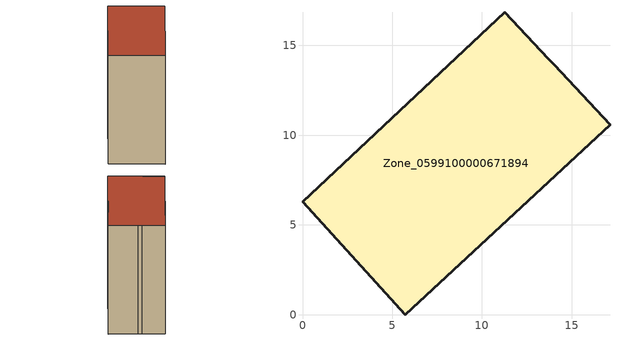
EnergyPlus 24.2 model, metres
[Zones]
Zone_0599100000671894
 floor ground (C_G): 14.02,13.91 17.13,10.57 5.74,0 0,6.29 11.28,16.84 13.7,14.25 z0
 wall outside (C_F): 17.13,10.57 14.02,13.91 13.7,14.25 11.28,16.84 0,6.29 5.74,0 17.13,10.57 z0:18.56
 roof outside (C_R): 14.02,13.91 13.7,14.25 11.28,16.84 0,6.29 5.74,0 17.13,10.57 z18.56
[BUILDING]
Pand.0599100000671894: North Axis=0; Terrain=City; Loads Convergence Tolerance Value=0.04; Temperature Convergence Tolerance Value=0.4; Solar Distribution=FullExterior; Maximum Number of Warmup Days=25; Minimum Number of Warmup Days=1
[Site:Location]
Rotterdam.The.Hague.AP_ZH_NLD Design_Conditions: Latitude=51.96; Longitude=4.45; Time Zone=1; Elevation=-4.5
[SITE:GROUNDTEMPERATURE:BUILDINGSURFACE]
18, 18, 18, 18, 18, 18, 18, 18, 18, 18, 18, 18
[MATERIAL] Thermal Absorptance=0.9; Solar Absorptance=0.7; Visible Absorptance=0.7
Name | Roughness | Thickness | Conductivity | Density | Specific Heat
G.TI.1946 | MediumSmooth | 0.15 | 1 | 540 | 1210
F.TI.1946 | Rough | 0.3 | 0.857143 | 1920 | 840
R.TI.1946 | MediumRough | 0.2 | 0.1 | 1500 | 1000
[CONSTRUCTION]
C_G: G.TI.1946
C_F: F.TI.1946
C_R: R.TI.1946
[ZONE]
Zone_0599100000671894: Type=1; Multiplier=1; Ceiling Height=Autocalculate; Volume=Autocalculate; Floor Area=autocalculate; Part of Total Floor Area=Yes
[ZONEINFILTRATION:DESIGNFLOWRATE]
Infil_Zone_0599100000671894: Zone or ZoneList or Space or SpaceList=Zone_0599100000671894; Schedule=AlwaysOn; Design Flow Rate Calculation Method=Flow/Area; Flow Rate per Floor Area=0.003; Constant Term Coefficient=1; Temperature Term Coefficient=0; Velocity Term Coefficient=0; Velocity Squared Term Coefficient=0
[HVACTEMPLATE:ZONE:IDEALLOADSAIRSYSTEM]
Zone_0599100000671894: Maximum Heating Supply Air Temperature=50; Minimum Cooling Supply Air Temperature=13; Maximum Heating Supply Air Humidity Ratio=0.0156; Minimum Cooling Supply Air Humidity Ratio=0.0077; Heating Limit=NoLimit; Cooling Limit=NoLimit; Dehumidification Control Type=ConstantSensibleHeatRatio; Cooling Sensible Heat Ratio=0.7; Dehumidification Setpoint=60; Humidification Control Type=None; Humidification Setpoint=30; Outdoor Air Method=None; Outdoor Air Flow Rate per Person=0.00944; Outdoor Air Flow Rate per Zone Floor Area=0; Outdoor Air Flow Rate per Zone=0; Demand Controlled Ventilation Type=None; Outdoor Air Economizer Type=NoEconomizer; Heat Recovery Type=None; Sensible Heat Recovery Effectiveness=0.7; Latent Heat Recovery Effectiveness=0.65
[ZONECONTROL:THERMOSTAT]
ThermostatControl_Zone_0599100000671894: Zone or ZoneList=Zone_0599100000671894; Control Type Schedule=DualSetpointControlType; Control 1=Thermostat_Zone_0599100000671894; Temperature Difference Between Cutout And Setpoint=0
[THERMOSTATSETPOINT:DUALSETPOINT]
Thermostat_Zone_0599100000671894: Heating Setpoint Temperature Schedule=HeatingSetpoint_Zone_0599100000671894; Cooling Setpoint Temperature Schedule=CoolingSetpoint_Zone_0599100000671894
[SCHEDULE:COMPACT]
HeatingSetpoint_Zone_0599100000671894: Through: 12/31, For: AllDays, Until: 24:00, 21
CoolingSetpoint_Zone_0599100000671894: Through: 12/31, For: AllDays, Until: 24:00, 24
DualSetpointControlType: Through: 12/31, For: AllDays, Until: 24:00, 4
AlwaysOn: Through: 12/31, For: AllDays, Until: 24:00, 1
